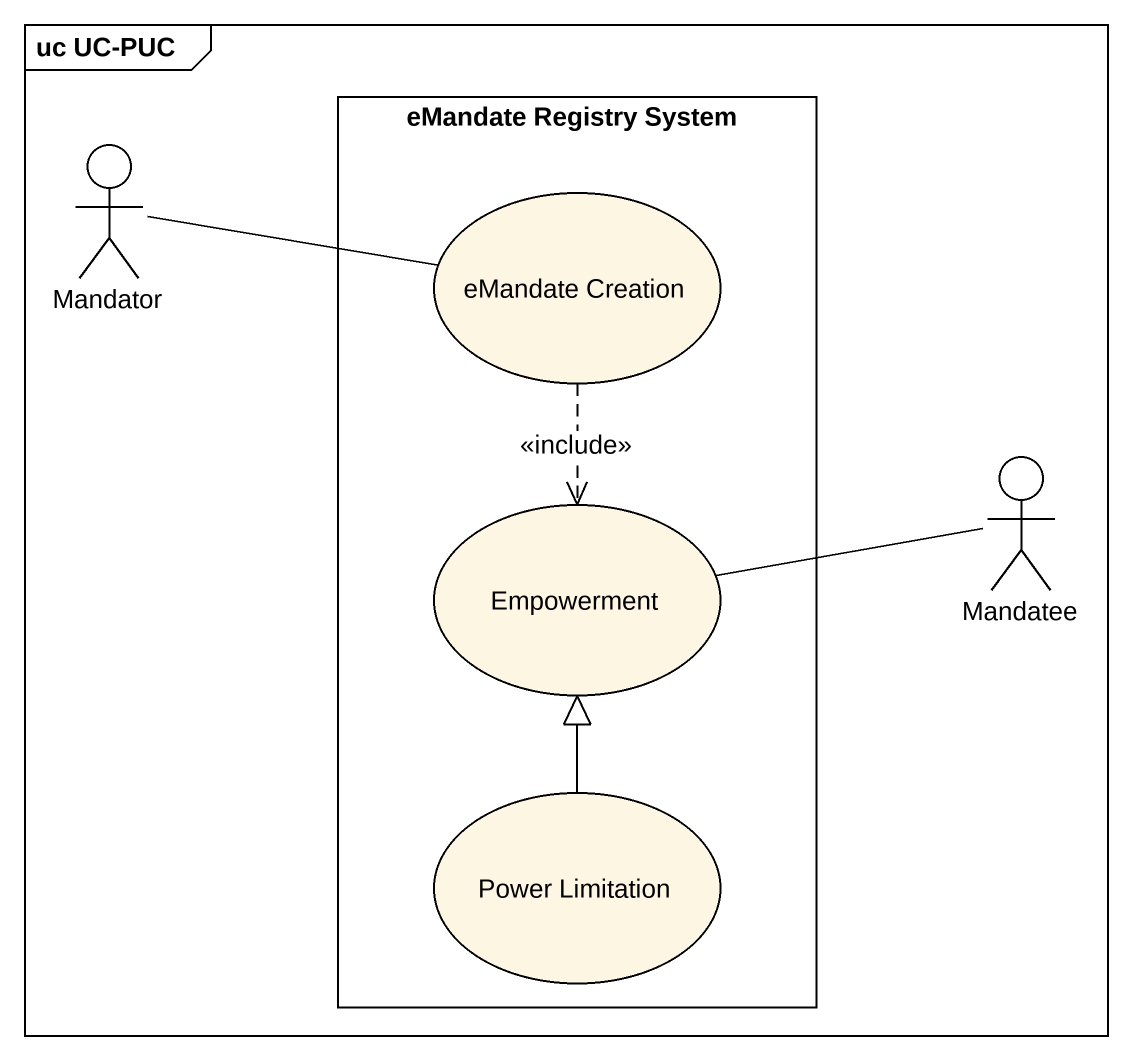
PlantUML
@startuml
mainframe uc UC-PUC
rectangle "eMandate Registry System" as eMandate_Registry_System {
  usecase "eMandate Creation" as eMandate_Creation
  usecase Empowerment
  usecase "Power Limitation" as Power_Limitation
}
actor Mandator
actor Mandatee
Mandator -right- eMandate_Creation
eMandate_Creation ..> Empowerment : <<include>>
Mandatee -left- Empowerment
Power_Limitation -up-|> Empowerment
@enduml
